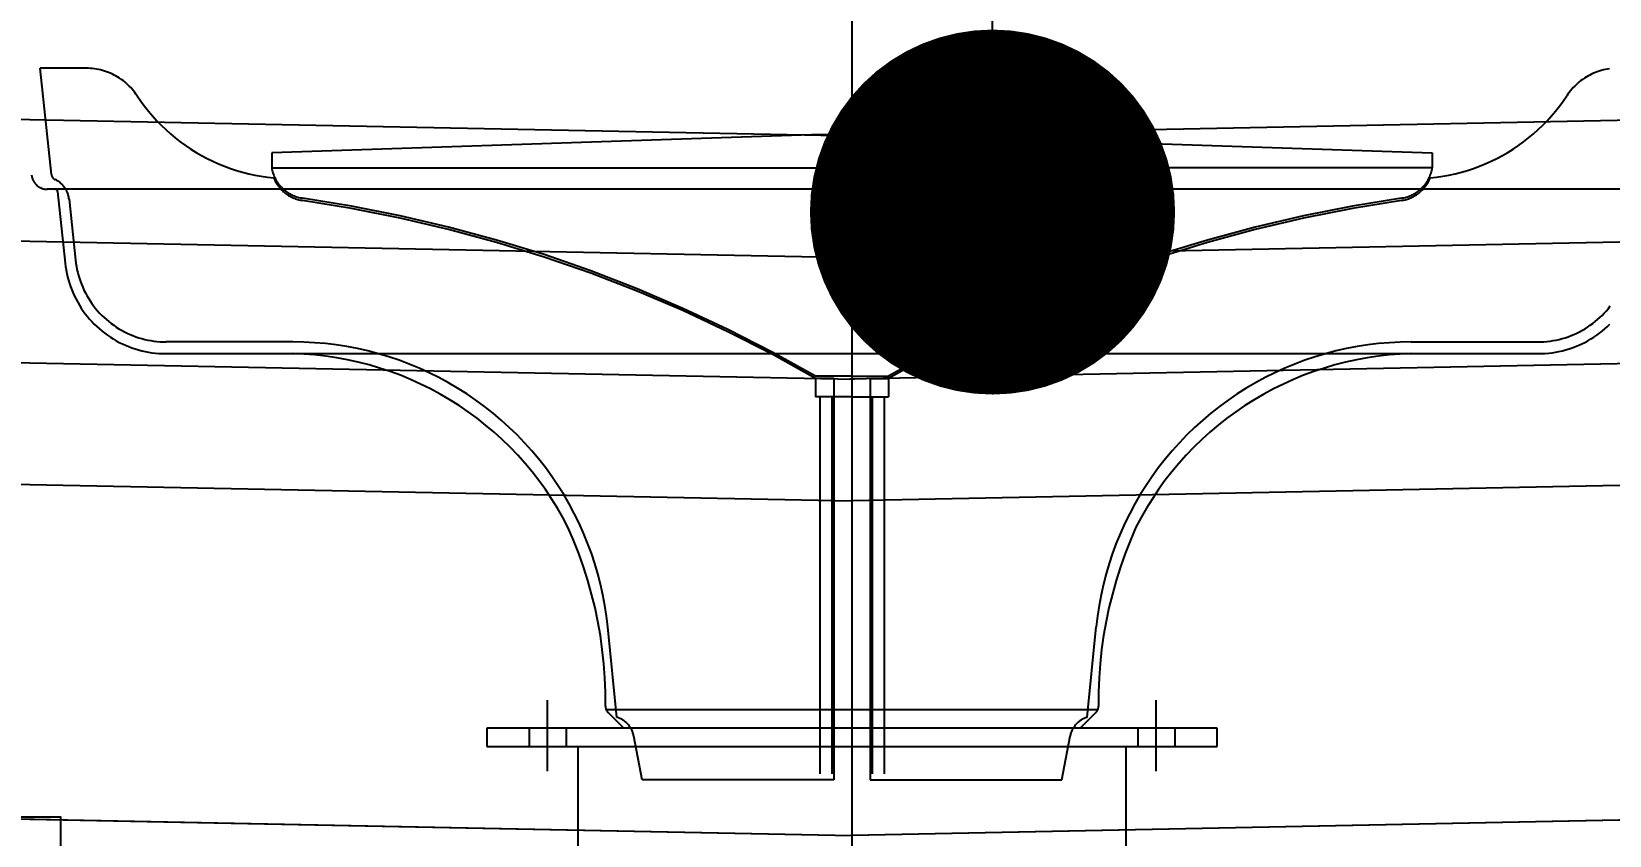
# Model space of a CAD drawing. Header units: centimetres. Extents: x 77182 to 116086, y 20619 to 33555.
# Drawn here: x 87370.56 to 87396.49, y 22755.91 to 22769.13 of the extents above; entities that cross this region are included whole.
import ezdxf
from ezdxf import colors
from ezdxf.entities.mleader import LeaderData, LeaderLine
from ezdxf.math import Vec2, Vec3

# ---------------------------------------------------------------- set-up
doc = ezdxf.new("R2010")
doc.units = ezdxf.units.CM
doc.header["$LTSCALE"] = 100
doc.linetypes.add('HIDDEN', pattern=[9.525, 6.35, -3.175])
for name, color, linetype in [('A-ANNO-DIMS', 187, 'Continuous'), ('A-ELEV-01', 255, 'Continuous'), ('A-WALL-INSL', 249, 'Continuous'), ('A-WALL-SNWPNL', 200, 'Continuous'), ('K_TRAPEZ ÇATI', 114, 'Continuous'), ('M-PIPE', 235, 'Continuous'), ('S-STEL', 3, 'Continuous')]:
    doc.layers.add(name, color=color, linetype=linetype)
doc.styles.add('Fields_100', font='act_simplex.shx', dxfattribs={"width": 0.8, "height": 20})
doc.linetypes.add('BATTING', pattern='A,0.00254,-2.54,[134,ltypeshp.shx,S=2.54,R=0,X=-2.54,Y=0],-5.08,[134,ltypeshp.shx,S=2.54,R=180,X=2.54,Y=0],-2.54', length=10.16254)

# ---------------------------------------------------------------- blocks, each defined once
blk = doc.blocks.new('SYPHONKES')
at = {"ltscale": 0.1}
blk.add_lwpolyline([(0, 27.038), (0, -2.482)], dxfattribs=at)
at = {"linetype": 'ByBlock', "lineweight": -2}
for points in [[(-13.152, 9.552), (-13.336, 11.301)], [(-12.582, 11.301), (-13.336, 11.301)], [(-11.745, 10.848), (-11.764, 10.877), (-11.784, 10.904), (-11.805, 10.931), (-11.827, 10.958), (-11.85, 10.983), (-11.874, 11.008), (-11.898, 11.031), (-11.924, 11.054), (-11.95, 11.076), (-11.977, 11.098), (-12.004, 11.118), (-12.033, 11.137), (-12.061, 11.155), (-12.091, 11.173), (-12.121, 11.189), (-12.152, 11.204), (-12.183, 11.218), (-12.214, 11.231), (-12.246, 11.243), (-12.279, 11.254), (-12.312, 11.264), (-12.345, 11.273), (-12.378, 11.28), (-12.412, 11.287), (-12.445, 11.292), (-12.479, 11.296), (-12.514, 11.299), (-12.548, 11.301), (-12.582, 11.301)], [(12.445, 11.292), (12.412, 11.287), (12.378, 11.28), (12.345, 11.273), (12.312, 11.264), (12.279, 11.254), (12.246, 11.243), (12.214, 11.231), (12.183, 11.218), (12.152, 11.204), (12.121, 11.189), (12.091, 11.173), (12.061, 11.155), (12.033, 11.137), (12.004, 11.118), (11.977, 11.098), (11.95, 11.076), (11.924, 11.054), (11.898, 11.031), (11.874, 11.008), (11.85, 10.983), (11.827, 10.958), (11.805, 10.931), (11.784, 10.904), (11.764, 10.877), (11.745, 10.848)], [(-11.745, 10.848), (-11.686, 10.762), (-11.625, 10.678), (-11.56, 10.596), (-11.493, 10.517), (-11.423, 10.439), (-11.351, 10.364), (-11.276, 10.292), (-11.198, 10.223), (-11.118, 10.156), (-11.036, 10.092), (-10.952, 10.031), (-10.865, 9.972), (-10.777, 9.917), (-10.687, 9.865), (-10.595, 9.816), (-10.501, 9.771), (-10.406, 9.728), (-10.309, 9.689), (-10.211, 9.653), (-10.112, 9.621), (-10.012, 9.592), (-9.911, 9.567), (-9.809, 9.545), (-9.707, 9.527), (-9.604, 9.512), (-9.5, 9.501)], [(9.5, 9.501), (9.604, 9.512), (9.707, 9.527), (9.809, 9.545), (9.911, 9.567), (10.012, 9.592), (10.112, 9.621), (10.211, 9.653), (10.309, 9.689), (10.406, 9.728), (10.501, 9.771), (10.595, 9.816), (10.687, 9.865), (10.777, 9.917), (10.865, 9.972), (10.952, 10.031), (11.036, 10.092), (11.118, 10.156), (11.198, 10.223), (11.276, 10.292), (11.351, 10.364), (11.423, 10.439), (11.493, 10.517), (11.56, 10.596), (11.625, 10.678), (11.686, 10.762), (11.745, 10.848)], [(-0.5, 10.212), (-9.534, 9.912)], [(-0.5, 10.212), (0, 10.212)], [(0.5, 10.212), (0, 10.212)], [(0.5, 10.212), (9.534, 9.912)], [(-9.534, 9.912), (-9.534, 9.662)], [(9.534, 9.912), (9.534, 9.662)], [(-9.534, 9.662), (0, 9.662)], [(-9.534, 9.662), (-9.53, 9.642), (-9.526, 9.622), (-9.521, 9.602), (-9.515, 9.582), (-9.508, 9.563), (-9.501, 9.543), (-9.494, 9.524), (-9.485, 9.506), (-9.476, 9.487), (-9.467, 9.469), (-9.457, 9.451), (-9.446, 9.434), (-9.434, 9.417), (-9.422, 9.4), (-9.41, 9.384), (-9.397, 9.368), (-9.383, 9.353), (-9.369, 9.338), (-9.354, 9.324), (-9.339, 9.31), (-9.324, 9.296), (-9.307, 9.284), (-9.291, 9.271), (-9.274, 9.26), (-9.257, 9.249), (-9.239, 9.238), (-9.221, 9.228), (-9.203, 9.219), (-9.184, 9.211), (-9.165, 9.203), (-9.146, 9.195), (-9.127, 9.189), (-9.107, 9.183), (-9.088, 9.177), (-9.068, 9.173), (-9.047, 9.169), (-9.027, 9.165)], [(9.534, 9.662), (0, 9.662)], [(9.027, 9.165), (9.047, 9.169), (9.068, 9.173), (9.088, 9.177), (9.107, 9.183), (9.127, 9.189), (9.146, 9.195), (9.165, 9.203), (9.184, 9.211), (9.203, 9.219), (9.221, 9.228), (9.239, 9.238), (9.257, 9.249), (9.274, 9.26), (9.291, 9.271), (9.307, 9.284), (9.324, 9.296), (9.339, 9.31), (9.354, 9.324), (9.369, 9.338), (9.383, 9.353), (9.397, 9.368), (9.41, 9.384), (9.422, 9.4), (9.434, 9.417), (9.446, 9.434), (9.457, 9.451), (9.467, 9.469), (9.476, 9.487), (9.485, 9.506), (9.494, 9.524), (9.501, 9.543), (9.508, 9.563), (9.515, 9.582), (9.521, 9.602), (9.526, 9.622), (9.53, 9.642), (9.534, 9.662)], [(-13.48, 9.545), (-13.479, 9.536), (-13.478, 9.527), (-13.476, 9.518), (-13.474, 9.51), (-13.472, 9.501), (-13.469, 9.493), (-13.466, 9.484), (-13.463, 9.476), (-13.46, 9.468), (-13.456, 9.46), (-13.452, 9.452), (-13.448, 9.444), (-13.443, 9.436), (-13.439, 9.429), (-13.434, 9.421), (-13.428, 9.414), (-13.423, 9.407), (-13.417, 9.401), (-13.411, 9.394), (-13.405, 9.388), (-13.399, 9.381), (-13.392, 9.376), (-13.385, 9.37), (-13.378, 9.364), (-13.371, 9.359), (-13.364, 9.354), (-13.356, 9.349), (-13.349, 9.345), (-13.341, 9.341), (-13.333, 9.337), (-13.325, 9.333), (-13.317, 9.33), (-13.308, 9.327), (-13.3, 9.324), (-13.291, 9.321), (-13.283, 9.319), (-13.274, 9.317), (-13.265, 9.315), (-13.257, 9.314), (-13.248, 9.313), (-13.239, 9.312), (-13.23, 9.312), (-13.221, 9.312)], [(-13.152, 9.552), (-13.152, 9.548), (-13.152, 9.545), (-13.151, 9.541), (-13.15, 9.538), (-13.149, 9.535), (-13.148, 9.531), (-13.147, 9.528), (-13.146, 9.525), (-13.144, 9.522), (-13.143, 9.519), (-13.141, 9.515), (-13.14, 9.512), (-13.138, 9.509), (-13.136, 9.507), (-13.134, 9.504), (-13.132, 9.501), (-13.13, 9.498), (-13.128, 9.496), (-13.125, 9.493), (-13.123, 9.491), (-13.12, 9.488), (-13.118, 9.486), (-13.115, 9.484), (-13.112, 9.482), (-13.11, 9.48), (-13.107, 9.478), (-13.104, 9.476), (-13.101, 9.474), (-13.098, 9.473), (-13.095, 9.471)], [(-12.863, 9.149), (-12.865, 9.163), (-12.867, 9.177), (-12.869, 9.19), (-12.873, 9.204), (-12.876, 9.217), (-12.88, 9.23), (-12.885, 9.243), (-12.89, 9.256), (-12.895, 9.269), (-12.901, 9.282), (-12.907, 9.294), (-12.914, 9.306), (-12.921, 9.318), (-12.928, 9.33), (-12.936, 9.341), (-12.944, 9.352), (-12.953, 9.363), (-12.962, 9.373), (-12.971, 9.383), (-12.981, 9.393), (-12.991, 9.403), (-13.002, 9.412), (-13.012, 9.421), (-13.023, 9.429), (-13.034, 9.437), (-13.046, 9.445), (-13.058, 9.452), (-13.07, 9.459), (-13.082, 9.465), (-13.095, 9.471)], [(-9.5, 9.501), (-9.492, 9.483), (-9.484, 9.464), (-9.475, 9.446), (-9.465, 9.428), (-9.455, 9.41), (-9.444, 9.393), (-9.433, 9.376), (-9.421, 9.36), (-9.408, 9.344), (-9.395, 9.328), (-9.381, 9.313), (-9.367, 9.298), (-9.353, 9.284), (-9.338, 9.27), (-9.322, 9.257), (-9.306, 9.244), (-9.29, 9.232), (-9.273, 9.221), (-9.256, 9.21), (-9.238, 9.199), (-9.22, 9.19), (-9.202, 9.18), (-9.183, 9.172), (-9.165, 9.164), (-9.146, 9.157), (-9.126, 9.15), (-9.107, 9.144), (-9.087, 9.139), (-9.067, 9.134), (-9.047, 9.13), (-9.027, 9.127)], [(9.027, 9.127), (9.047, 9.13), (9.067, 9.134), (9.087, 9.139), (9.107, 9.144), (9.126, 9.15), (9.146, 9.157), (9.165, 9.164), (9.183, 9.172), (9.202, 9.18), (9.22, 9.19), (9.238, 9.199), (9.256, 9.21), (9.273, 9.221), (9.29, 9.232), (9.306, 9.244), (9.322, 9.257), (9.338, 9.27), (9.353, 9.284), (9.367, 9.298), (9.381, 9.313), (9.395, 9.328), (9.408, 9.344), (9.421, 9.36), (9.433, 9.376), (9.444, 9.393), (9.455, 9.41), (9.465, 9.428), (9.475, 9.446), (9.484, 9.464), (9.492, 9.483), (9.5, 9.501)], [(13.225, 9.312), (-13.221, 9.312)], [(-13.051, 9.276), (-13.052, 9.277), (-13.052, 9.278), (-13.052, 9.28), (-13.052, 9.281), (-13.053, 9.282), (-13.053, 9.284), (-13.053, 9.285), (-13.054, 9.286), (-13.055, 9.288), (-13.055, 9.289), (-13.056, 9.29), (-13.056, 9.291), (-13.057, 9.292), (-13.058, 9.294), (-13.059, 9.295), (-13.059, 9.296), (-13.06, 9.297), (-13.061, 9.298), (-13.062, 9.299), (-13.063, 9.3), (-13.064, 9.301), (-13.065, 9.302), (-13.066, 9.303), (-13.067, 9.303), (-13.068, 9.304), (-13.069, 9.305), (-13.07, 9.306), (-13.072, 9.306), (-13.073, 9.307), (-13.074, 9.308), (-13.075, 9.308), (-13.077, 9.309), (-13.078, 9.309), (-13.079, 9.31), (-13.08, 9.31), (-13.082, 9.31), (-13.083, 9.311), (-13.084, 9.311), (-13.086, 9.311), (-13.087, 9.311), (-13.088, 9.312), (-13.09, 9.312), (-13.091, 9.312)], [(-13.051, 9.276), (-12.927, 8.097)], [(-12.863, 9.149), (-12.757, 8.145)], [(-0.6, 6.24), (-1.313, 6.636), (-2.039, 7.008), (-2.778, 7.354), (-3.528, 7.675), (-4.289, 7.969), (-5.06, 8.237), (-5.84, 8.477), (-6.627, 8.691), (-7.421, 8.877), (-8.222, 9.035), (-9.027, 9.165)], [(-0.6, 6.201), (-1.313, 6.598), (-2.039, 6.97), (-2.778, 7.316), (-3.528, 7.636), (-4.289, 7.931), (-5.06, 8.198), (-5.84, 8.439), (-6.627, 8.652), (-7.421, 8.838), (-8.222, 8.997), (-9.027, 9.127)], [(9.027, 9.165), (8.222, 9.035), (7.421, 8.877), (6.627, 8.691), (5.84, 8.477), (5.06, 8.237), (4.289, 7.969), (3.528, 7.675), (2.778, 7.354), (2.039, 7.008), (1.313, 6.636), (0.6, 6.24)], [(9.027, 9.127), (8.222, 8.997), (7.421, 8.838), (6.627, 8.652), (5.84, 8.439), (5.06, 8.198), (4.289, 7.931), (3.528, 7.636), (2.778, 7.316), (2.039, 6.97), (1.313, 6.598), (0.6, 6.201)], [(-12.928, 8.097), (-12.921, 8.041), (-12.912, 7.985), (-12.901, 7.929), (-12.889, 7.874), (-12.874, 7.819), (-12.858, 7.765), (-12.84, 7.711), (-12.82, 7.658), (-12.798, 7.606), (-12.774, 7.554), (-12.749, 7.504), (-12.722, 7.454), (-12.693, 7.405), (-12.663, 7.357), (-12.631, 7.31), (-12.598, 7.265), (-12.562, 7.22), (-12.526, 7.177), (-12.488, 7.135), (-12.449, 7.094), (-12.408, 7.055), (-12.366, 7.017), (-12.322, 6.98), (-12.278, 6.945), (-12.232, 6.912), (-12.185, 6.88), (-12.137, 6.85), (-12.088, 6.821), (-12.038, 6.795), (-11.988, 6.769), (-11.936, 6.746), (-11.884, 6.724), (-11.831, 6.705), (-11.777, 6.686), (-11.723, 6.67), (-11.668, 6.656), (-11.613, 6.644), (-11.557, 6.633), (-11.501, 6.624), (-11.445, 6.618), (-11.388, 6.613), (-11.332, 6.61), (-11.275, 6.609)], [(-12.757, 8.145), (-12.751, 8.094), (-12.743, 8.043), (-12.734, 7.993), (-12.722, 7.943), (-12.709, 7.894), (-12.694, 7.845), (-12.678, 7.796), (-12.66, 7.749), (-12.64, 7.701), (-12.619, 7.655), (-12.596, 7.609), (-12.572, 7.564), (-12.546, 7.52), (-12.519, 7.477), (-12.49, 7.435), (-12.46, 7.393), (-12.428, 7.353), (-12.395, 7.314), (-12.361, 7.276), (-12.325, 7.239), (-12.288, 7.204), (-12.25, 7.17), (-12.211, 7.137), (-12.171, 7.105), (-12.129, 7.075), (-12.087, 7.046), (-12.044, 7.019), (-12, 6.993), (-11.955, 6.969), (-11.909, 6.946), (-11.862, 6.925), (-11.815, 6.906), (-11.767, 6.888), (-11.719, 6.871), (-11.67, 6.857), (-11.62, 6.844), (-11.57, 6.833), (-11.52, 6.823), (-11.47, 6.815), (-11.419, 6.809), (-11.368, 6.805), (-11.317, 6.802), (-11.266, 6.801)], [(11.266, 6.801), (11.317, 6.802), (11.368, 6.805), (11.419, 6.809), (11.47, 6.815), (11.52, 6.823), (11.57, 6.833), (11.62, 6.844), (11.67, 6.857), (11.719, 6.871), (11.767, 6.888), (11.815, 6.906), (11.862, 6.925), (11.909, 6.946), (11.955, 6.969), (12, 6.993), (12.044, 7.019), (12.087, 7.046), (12.129, 7.075), (12.171, 7.105), (12.211, 7.137), (12.25, 7.17), (12.288, 7.204), (12.325, 7.239), (12.361, 7.276), (12.395, 7.314), (12.428, 7.353), (12.46, 7.393)], [(11.279, 6.609), (11.335, 6.61), (11.392, 6.613), (11.448, 6.618), (11.505, 6.624), (11.561, 6.633), (11.616, 6.644), (11.672, 6.656), (11.726, 6.67), (11.781, 6.686), (11.834, 6.705), (11.887, 6.724), (11.94, 6.746), (11.991, 6.769), (12.042, 6.795), (12.092, 6.821), (12.141, 6.85), (12.189, 6.88), (12.236, 6.912), (12.281, 6.945), (12.326, 6.98), (12.369, 7.017), (12.412, 7.055), (12.452, 7.094)], [(-9.186, 6.801), (-11.266, 6.801)], [(-4.012, 2.116), (-4.032, 2.292), (-4.059, 2.468), (-4.092, 2.643), (-4.13, 2.817), (-4.175, 2.989), (-4.225, 3.16), (-4.281, 3.329), (-4.343, 3.496), (-4.411, 3.66), (-4.484, 3.822), (-4.563, 3.982), (-4.647, 4.139), (-4.737, 4.293), (-4.832, 4.443), (-4.931, 4.591), (-5.036, 4.735), (-5.146, 4.875), (-5.26, 5.011), (-5.379, 5.143), (-5.503, 5.272), (-5.63, 5.396), (-5.762, 5.515), (-5.898, 5.63), (-6.038, 5.74), (-6.181, 5.845), (-6.328, 5.946), (-6.479, 6.041), (-6.632, 6.131), (-6.789, 6.216), (-6.948, 6.295), (-7.11, 6.369), (-7.274, 6.437), (-7.441, 6.5), (-7.61, 6.557), (-7.78, 6.608), (-7.952, 6.653), (-8.126, 6.692), (-8.301, 6.725), (-8.476, 6.753), (-8.653, 6.774), (-8.83, 6.789), (-9.008, 6.798), (-9.186, 6.801)], [(9.186, 6.801), (9.008, 6.798), (8.83, 6.789), (8.653, 6.774), (8.476, 6.753), (8.301, 6.725), (8.126, 6.692), (7.952, 6.653), (7.78, 6.608), (7.61, 6.557), (7.441, 6.5), (7.274, 6.437), (7.11, 6.369), (6.948, 6.295), (6.789, 6.216), (6.632, 6.131), (6.479, 6.041), (6.328, 5.946), (6.181, 5.845), (6.038, 5.74), (5.898, 5.63), (5.762, 5.515), (5.63, 5.396), (5.503, 5.272), (5.379, 5.143), (5.26, 5.011), (5.146, 4.875), (5.036, 4.735), (4.931, 4.591), (4.832, 4.443), (4.737, 4.293), (4.647, 4.139), (4.563, 3.982), (4.484, 3.822), (4.411, 3.66), (4.343, 3.496), (4.281, 3.329), (4.225, 3.16), (4.175, 2.989), (4.13, 2.817), (4.092, 2.643), (4.059, 2.468), (4.032, 2.292), (4.012, 2.116)], [(9.186, 6.801), (11.266, 6.801)], [(-11.275, 6.609), (11.279, 6.609)], [(-4.666, 3.754), (-4.751, 3.914), (-4.841, 4.071), (-4.936, 4.225), (-5.037, 4.375), (-5.143, 4.522), (-5.254, 4.665), (-5.37, 4.804), (-5.491, 4.939), (-5.616, 5.07), (-5.746, 5.196), (-5.88, 5.318), (-6.019, 5.434), (-6.161, 5.547), (-6.307, 5.654), (-6.456, 5.756), (-6.609, 5.852), (-6.766, 5.944), (-6.925, 6.029), (-7.088, 6.11), (-7.253, 6.184), (-7.42, 6.253), (-7.59, 6.316), (-7.762, 6.373), (-7.935, 6.424), (-8.111, 6.469), (-8.288, 6.508), (-8.466, 6.54), (-8.645, 6.567), (-8.825, 6.587), (-9.005, 6.601), (-9.186, 6.609)], [(9.186, 6.609), (9.005, 6.601), (8.825, 6.587), (8.645, 6.567), (8.466, 6.54), (8.288, 6.508), (8.111, 6.469), (7.935, 6.424), (7.762, 6.373), (7.59, 6.316), (7.42, 6.253), (7.253, 6.184), (7.088, 6.11), (6.925, 6.029), (6.766, 5.944), (6.609, 5.852), (6.456, 5.756), (6.307, 5.654), (6.161, 5.547), (6.019, 5.434), (5.88, 5.318), (5.746, 5.196), (5.616, 5.07), (5.491, 4.939), (5.37, 4.804), (5.254, 4.665), (5.143, 4.522), (5.037, 4.375), (4.936, 4.225), (4.841, 4.071), (4.751, 3.914), (4.666, 3.754)], [(0, 6.24), (-0.6, 6.24)], [(0, 6.24), (0.6, 6.24)], [(-0.3, 6.201), (-0.6, 6.201)], [(-0.6, 6.201), (-0.6, 5.901)], [(-0.3, 6.201), (-0.3, -0.399)], [(0.3, 6.201), (0.6, 6.201)], [(0.3, 6.201), (0.3, -0.399)], [(0.6, 6.201), (0.6, 5.901)], [(0, 5.901), (-0.6, 5.901)], [(-0.529, 5.901), (-0.529, -0.299)], [(-0.329, 5.901), (-0.329, -0.299)], [(0, 5.901), (0.6, 5.901)], [(0.329, 5.901), (0.329, -0.299)], [(0.529, 5.901), (0.529, -0.299)], [(-4.05, 0.813), (-4.051, 1.046), (-4.06, 1.279), (-4.077, 1.511), (-4.102, 1.743), (-4.134, 1.973), (-4.175, 2.203), (-4.222, 2.431), (-4.278, 2.657), (-4.341, 2.882), (-4.411, 3.104), (-4.489, 3.323), (-4.574, 3.54), (-4.666, 3.754)], [(4.666, 3.754), (4.574, 3.54), (4.489, 3.323), (4.411, 3.104), (4.341, 2.882), (4.278, 2.657), (4.222, 2.431), (4.175, 2.203), (4.134, 1.973), (4.102, 1.743), (4.077, 1.511), (4.06, 1.279), (4.051, 1.046), (4.05, 0.813)], [(-3.864, 0.63), (-4.012, 2.116)], [(3.864, 0.63), (4.012, 2.116)], [(-5, -0.256), (-5, 0.914)], [(-4.05, 0.813), (-4.05, 0.808), (-4.05, 0.803), (-4.049, 0.798), (-4.049, 0.792), (-4.048, 0.787), (-4.047, 0.782), (-4.046, 0.777), (-4.044, 0.772), (-4.043, 0.767), (-4.041, 0.763), (-4.04, 0.758), (-4.038, 0.753), (-4.035, 0.748), (-4.033, 0.744), (-4.031, 0.739), (-4.028, 0.735), (-4.025, 0.731), (-4.023, 0.726), (-4.02, 0.722), (-4.016, 0.718), (-4.013, 0.714), (-4.01, 0.71), (-4.006, 0.707)], [(4.006, 0.707), (4.01, 0.71), (4.013, 0.714), (4.016, 0.718), (4.02, 0.722), (4.023, 0.726), (4.025, 0.731), (4.028, 0.735), (4.031, 0.739), (4.033, 0.744), (4.035, 0.748), (4.038, 0.753), (4.04, 0.758), (4.041, 0.763), (4.043, 0.767), (4.044, 0.772), (4.046, 0.777), (4.047, 0.782), (4.048, 0.787), (4.049, 0.792), (4.049, 0.798), (4.05, 0.803), (4.05, 0.808), (4.05, 0.813)], [(5, -0.256), (5, 0.914)], [(4.037, 0.751), (-4.037, 0.751)], [(-3.75, 0.451), (-4.006, 0.707)], [(-3.584, 0.32), (-3.587, 0.333), (-3.59, 0.346), (-3.593, 0.36), (-3.598, 0.373), (-3.602, 0.386), (-3.607, 0.399), (-3.613, 0.411), (-3.618, 0.424), (-3.625, 0.436), (-3.631, 0.448), (-3.639, 0.46), (-3.646, 0.471), (-3.654, 0.482), (-3.662, 0.493), (-3.671, 0.504), (-3.68, 0.514), (-3.689, 0.524), (-3.699, 0.534), (-3.709, 0.544), (-3.72, 0.553), (-3.73, 0.561), (-3.741, 0.57), (-3.753, 0.577), (-3.764, 0.585), (-3.776, 0.592), (-3.788, 0.599), (-3.8, 0.605), (-3.813, 0.611), (-3.825, 0.616), (-3.838, 0.621), (-3.851, 0.626), (-3.864, 0.63)], [(3.864, 0.63), (3.851, 0.626), (3.838, 0.621), (3.825, 0.616), (3.813, 0.611), (3.8, 0.605), (3.788, 0.599), (3.776, 0.592), (3.764, 0.585), (3.753, 0.577), (3.741, 0.57), (3.73, 0.561), (3.72, 0.553), (3.709, 0.544), (3.699, 0.534), (3.689, 0.524), (3.68, 0.514), (3.671, 0.504), (3.662, 0.493), (3.654, 0.482), (3.646, 0.471), (3.639, 0.46), (3.631, 0.448), (3.625, 0.436), (3.618, 0.424), (3.613, 0.411), (3.607, 0.399), (3.602, 0.386), (3.598, 0.373), (3.593, 0.36), (3.59, 0.346), (3.587, 0.333), (3.584, 0.32)], [(3.75, 0.451), (4.006, 0.707)], [(-6, 0.451), (-6, 0.151)], [(6, 0.451), (-6, 0.451)], [(-5.296, 0.151), (-5.296, 0.451)], [(-4.689, 0.151), (-4.689, 0.451)], [(-3.45, -0.399), (-3.584, 0.32)], [(3.45, -0.399), (3.584, 0.32)], [(4.704, 0.151), (4.704, 0.451)], [(5.311, 0.151), (5.311, 0.451)], [(6, 0.151), (6, 0.451)], [(-6, 0.151), (6, 0.151)], [(-6, 0.151), (6, 0.151)], [(-0.3, -0.399), (-3.45, -0.399)], [(0.3, -0.399), (3.45, -0.399)]]:
    blk.add_lwpolyline(points, dxfattribs=at)
blk = doc.blocks.new('A$Ccc9a2781')
at = {"linetype": 'HIDDEN', "ltscale": 0.1}
for points in [[(702.5, 237.5), (702.5, 1047.28)], [(792.5, 1047.28), (792.5, 237.5)]]:
    blk.add_lwpolyline(points, dxfattribs=at)
at = {"xscale": 10, "yscale": 10, "zscale": 10}
blk.add_blockref('SYPHONKES', (747.5, 1045.77, -5331.08), dxfattribs=at)
blk = doc.blocks.new('_Dot')
at = {"color": 0, "linetype": 'ByBlock', "lineweight": -2}
blk.add_line((-0.5, 0), (-1, 0), dxfattribs=at)
at = {"color": 0, "linetype": 'ByBlock', "const_width": 0.5}
blk.add_lwpolyline([(-0.25, 0, 1), (0.25, 0, 1)], format="xyb", close=True, dxfattribs=at)

msp = doc.modelspace()

# ---------------------------------------------------------------- linework, layer by layer
at = {"layer": 'A-ELEV-01'}
for points in [[(84609.043, 22811.41), (87384.043, 22755.909)], [(87482.403, 22757.876), (87384.043, 22755.909)], [(87303.71, 22757.516), (87384.043, 22755.909)]]:
    msp.add_lwpolyline(points, dxfattribs=at)
at = {"layer": 'A-WALL-INSL', "linetype": 'BATTING', "ltscale": 0.002}
for points in [[(84609.163, 22822.909), (87384.083, 22767.41)], [(84609.083, 22818.91), (87384.083, 22763.41)], [(87489.043, 22769.511), (87384.003, 22767.41)], [(87489.043, 22765.51), (87384.004, 22763.41)]]:
    msp.add_lwpolyline(points, dxfattribs=at)
at = {"layer": 'A-WALL-INSL'}
for points in [[(84609.123, 22820.91), (87384.043, 22765.411)], [(87489.043, 22767.511), (87384.043, 22765.411)]]:
    msp.add_lwpolyline(points, dxfattribs=at)
at = {"layer": 'A-WALL-SNWPNL', "ltscale": 100}
for points in [[(84609.043, 22816.911), (87384.043, 22761.41)], [(87489.043, 22763.51), (87384.044, 22761.41)]]:
    msp.add_lwpolyline(points, dxfattribs=at)
at = {"layer": 'K_TRAPEZ ÇATI', "ltscale": 100}
msp.add_lwpolyline([(87489.043, 22758.009), (87384.044, 22755.909)], dxfattribs=at)
at = {"layer": 'S-STEL'}
msp.add_lwpolyline([(87367.043, 22746.209), (87371.043, 22746.209), (87371.043, 22756.209), (87367.043, 22756.209)], close=True, dxfattribs=at)

# ---------------------------------------------------------------- block references
at = {"layer": 'M-PIPE', "lineweight": 35, "xscale": 0.1, "yscale": 0.1, "zscale": 0.1}
msp.add_blockref('A$Ccc9a2781', (87309.293, 22652.644, 533.108), dxfattribs=at)

# ---------------------------------------------------------------- leaders
at = {"layer": 'A-ANNO-DIMS'}
ml = msp.add_multileader_mtext('Standard', dxfattribs=at)
ml.set_content('SİFONİK YAĞMUR SÜZGECİ', color=50, style='Fields_100')
ml.set_leader_properties(color=256)
ml.set_arrow_properties(name='DOT')
ml.build(insert=Vec2(0, 0))
ml.multileader.update_dxf_attribs({"dogleg_length": 10, "arrow_head_size": 6})
ctx = ml.context
ctx.base_point, ctx.char_height, ctx.arrow_head_size, ctx.landing_gap_size, ctx.plane_origin = Vec3(87037.99, 22942.894), 20, 6, 10, Vec3(113840.983, 22898.156)
ctx.text_align_type = 2
notes = []
notes.append((ctx, [(0, (1, 1, 0), (87386.352, 22942.894), (-1, 0), 10, [(0, [(87386.352, 22766.158)], 0, [])])]))
ctx.mtext.insert, ctx.mtext.alignment, ctx.mtext.flow_direction = Vec3(87366.352, 22952.894), 3, 5
for ctx, leaders in notes:
    for number, flags, end, landing, length, lines in leaders:
        leader = LeaderData()
        leader.index, (leader.has_last_leader_line, leader.has_dogleg_vector, leader.attachment_direction) = number, flags
        leader.last_leader_point, leader.dogleg_vector, leader.dogleg_length = Vec3(end), Vec3(landing), length
        for number, points, colour, breaks in lines:
            line = LeaderLine()
            line.index, line.vertices, line.color, line.breaks = number, Vec3.list(points), colors.encode_raw_color(colour), breaks
            leader.lines.append(line)
        ctx.leaders.append(leader)

doc.saveas('drawing.dxf')
